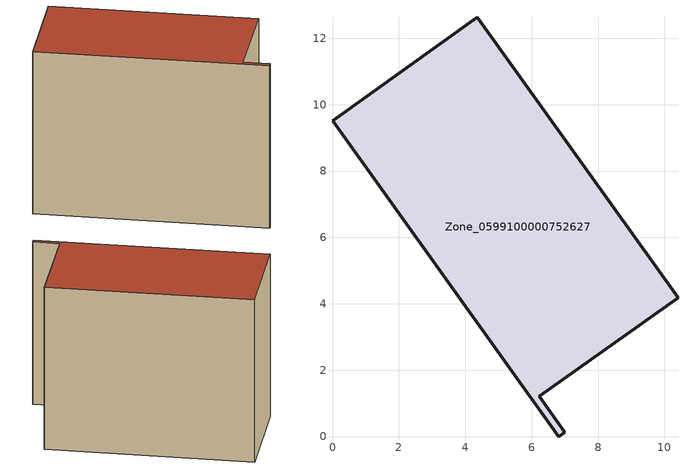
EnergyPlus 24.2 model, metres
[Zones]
Zone_0599100000752627
 floor ground (C_G): 0,9.51 4.37,12.63 10.41,4.19 6.23,1.22 7,0.14 6.82,0 z0
 wall outside (C_F): 4.37,12.63 0,9.51 6.82,0 7,0.14 6.23,1.22 10.41,4.19 4.37,12.63 z0:8.73
 roof outside (C_R): 0,9.51 6.82,0 7,0.14 6.23,1.22 10.41,4.19 4.37,12.63 z8.73
[BUILDING]
Pand.0599100000752627: North Axis=0; Terrain=City; Loads Convergence Tolerance Value=0.04; Temperature Convergence Tolerance Value=0.4; Solar Distribution=FullExterior; Maximum Number of Warmup Days=25; Minimum Number of Warmup Days=1
[Site:Location]
Rotterdam.The.Hague.AP_ZH_NLD Design_Conditions: Latitude=51.96; Longitude=4.45; Time Zone=1; Elevation=-4.5
[SITE:GROUNDTEMPERATURE:BUILDINGSURFACE]
18, 18, 18, 18, 18, 18, 18, 18, 18, 18, 18, 18
[MATERIAL] Thermal Absorptance=0.9; Solar Absorptance=0.7; Visible Absorptance=0.7
Name | Roughness | Thickness | Conductivity | Density | Specific Heat
G.TI.2006-2014 | MediumSmooth | 0.15 | 0.06 | 540 | 1210
F.TI.2006-2014 | Rough | 0.3 | 0.12 | 1920 | 840
R.TI.2006-2014 | MediumRough | 0.2 | 0.08 | 1500 | 1000
[CONSTRUCTION]
C_G: G.TI.2006-2014
C_F: F.TI.2006-2014
C_R: R.TI.2006-2014
[ZONE]
Zone_0599100000752627: Type=1; Multiplier=1; Ceiling Height=Autocalculate; Volume=Autocalculate; Floor Area=autocalculate; Part of Total Floor Area=Yes
[ZONEINFILTRATION:DESIGNFLOWRATE]
Infil_Zone_0599100000752627: Zone or ZoneList or Space or SpaceList=Zone_0599100000752627; Schedule=AlwaysOn; Design Flow Rate Calculation Method=Flow/Area; Flow Rate per Floor Area=0.0015; Constant Term Coefficient=1; Temperature Term Coefficient=0; Velocity Term Coefficient=0; Velocity Squared Term Coefficient=0
[HVACTEMPLATE:ZONE:IDEALLOADSAIRSYSTEM]
Zone_0599100000752627: Maximum Heating Supply Air Temperature=50; Minimum Cooling Supply Air Temperature=13; Maximum Heating Supply Air Humidity Ratio=0.0156; Minimum Cooling Supply Air Humidity Ratio=0.0077; Heating Limit=NoLimit; Cooling Limit=NoLimit; Dehumidification Control Type=ConstantSensibleHeatRatio; Cooling Sensible Heat Ratio=0.7; Dehumidification Setpoint=60; Humidification Control Type=None; Humidification Setpoint=30; Outdoor Air Method=None; Outdoor Air Flow Rate per Person=0.00944; Outdoor Air Flow Rate per Zone Floor Area=0; Outdoor Air Flow Rate per Zone=0; Demand Controlled Ventilation Type=None; Outdoor Air Economizer Type=NoEconomizer; Heat Recovery Type=None; Sensible Heat Recovery Effectiveness=0.7; Latent Heat Recovery Effectiveness=0.65
[ZONECONTROL:THERMOSTAT]
ThermostatControl_Zone_0599100000752627: Zone or ZoneList=Zone_0599100000752627; Control Type Schedule=DualSetpointControlType; Control 1=Thermostat_Zone_0599100000752627; Temperature Difference Between Cutout And Setpoint=0
[THERMOSTATSETPOINT:DUALSETPOINT]
Thermostat_Zone_0599100000752627: Heating Setpoint Temperature Schedule=HeatingSetpoint_Zone_0599100000752627; Cooling Setpoint Temperature Schedule=CoolingSetpoint_Zone_0599100000752627
[SCHEDULE:COMPACT]
HeatingSetpoint_Zone_0599100000752627: Through: 12/31, For: AllDays, Until: 24:00, 21
CoolingSetpoint_Zone_0599100000752627: Through: 12/31, For: AllDays, Until: 24:00, 24
DualSetpointControlType: Through: 12/31, For: AllDays, Until: 24:00, 4
AlwaysOn: Through: 12/31, For: AllDays, Until: 24:00, 1
